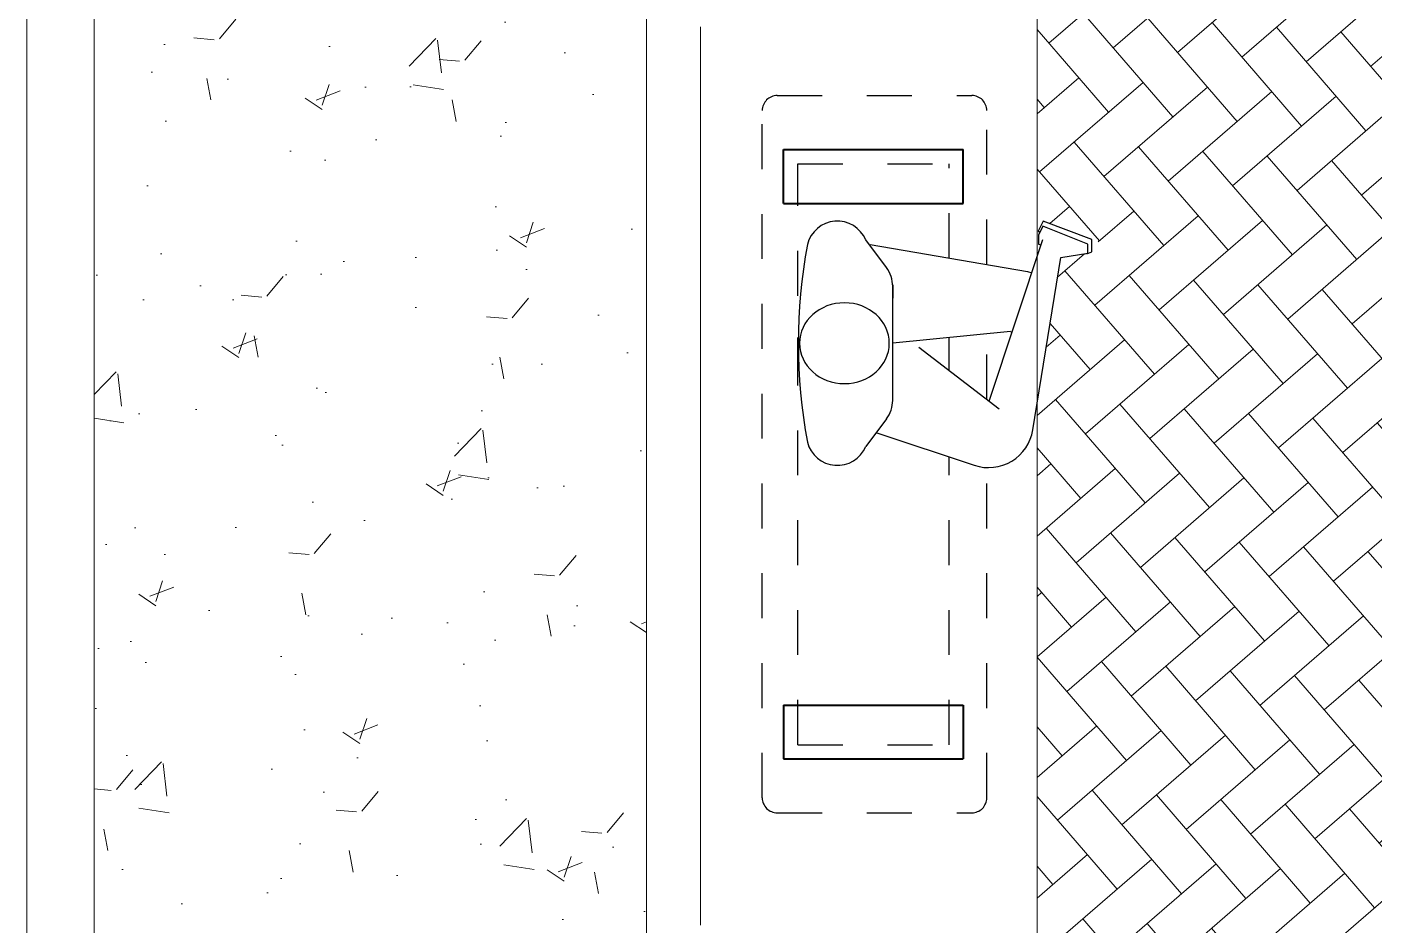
# Model space of a CAD drawing. Header units: metres. Extents: x 12093 to 20303, y 514 to 1412.
# Drawn here: x 19836.36 to 19839.36, y 800.739 to 802.739 of the extents above; entities that cross this region are included whole.
import ezdxf

# ---------------------------------------------------------------- set-up
doc = ezdxf.new("R2010")
doc.units = ezdxf.units.M
doc.linetypes.add('DASHED2', pattern=[9.525, 6.35, -3.175])
doc.layers.get('0').update_dxf_attribs({"lineweight": 13})
doc.layers.add('2', color=2, linetype='Continuous')
doc.layers.add('Proyecciones', color=52, linetype='DASHED2')
for name, color, linetype, lineweight in [('grass', 64, 'Continuous', 13), ('JARDINERA', 132, 'Continuous', 40), ('MANZANAS-ORIGINALES', 147, 'Continuous', 9), ('piso verma', 25, 'Continuous', 20), ('text.-piso', 35, 'Continuous', 5)]:
    doc.layers.add(name, color=color, linetype=linetype, lineweight=lineweight)

# ---------------------------------------------------------------- blocks, each defined once
blk = doc.blocks.new('ELLIPSE')
blk.add_circle((0.5, 0.5), 0.5)
blk = doc.blocks.new('ytytyu')
at = {"layer": '2'}
for p, q in [((19839.3505, 759.4545), (19839.3392, 759.4316)), ((19839.4592, 759.4135), (19839.3505, 759.4545)), ((19839.3392, 759.4316), (19839.3433, 759.4295)), ((19839.3501, 759.443), (19839.3401, 759.423)), ((19839.3401, 759.423), (19839.3401, 759.403)), ((19839.4501, 759.403), (19839.3501, 759.443)), ((19839.0015, 759.3509), (19838.9555, 759.4123)), ((19838.9655, 759.4023), (19839.3155, 759.3423)), ((19839.2301, 759.053), (19839.3501, 759.413)), ((19839.3401, 759.403), (19839.3461, 759.401)), ((19839.4479, 759.3814), (19839.4592, 759.3858)), ((19839.4501, 759.383), (19839.4501, 759.403)), ((19839.4592, 759.3858), (19839.4592, 759.4135)), ((19839.3276, 758.9894), (19839.3901, 759.373)), ((19839.3901, 759.373), (19839.4501, 759.383)), ((19839.4479, 759.3814), (19839.4477, 759.3826)), ((19839.3155, 759.3423), (19839.3254, 759.339)), ((19839.0155, 759.3123), (19839.0155, 759.2823)), ((19839.0155, 759.0823), (19839.0155, 759.3089)), ((19839.2781, 759.2085), (19839.0155, 759.1823)), ((19839.2781, 759.2085), (19839.2815, 759.2074)), ((19839.0739, 759.1734), (19839.2525, 759.0363)), ((19839.0155, 759.0523), (19839.0155, 759.0823)), ((19839.0015, 759.0136), (19838.9555, 758.9523)), ((19838.9801, 758.983), (19839.1973, 758.9106))]:
    blk.add_line(p, q, dxfattribs=at)
for centre, radius, start, end in [((19838.8922, 759.3856), 0.0687, 22.8337, 165.9638), ((19840.0255, 759.1823), 1.22, 169.6111, 190.3889), ((19838.9455, 759.3089), 0.07, 0, 36.8699), ((19838.9455, 759.0556), 0.07, 323.1301, 0), ((19839.2289, 759.0054), 0.1, 251.5651, 350.7539), ((19838.8922, 758.9789), 0.0687, 194.0362, 337.1663)]:
    blk.add_arc(centre, radius, start, end, dxfattribs=at)
at = {"layer": 'JARDINERA', "ltscale": 0.01}
for p, q in [((19838.7726, 759.6138), (19839.1726, 759.6138)), ((19838.7726, 759.4938), (19838.7726, 759.6138)), ((19839.1726, 759.4938), (19839.1726, 759.6138)), ((19838.7726, 759.4938), (19839.1726, 759.4938)), ((19838.7726, 758.3766), (19838.7726, 758.2566)), ((19838.7726, 758.3766), (19839.1726, 758.3766)), ((19839.1726, 758.3766), (19839.1726, 758.2566)), ((19838.7726, 758.2566), (19839.1726, 758.2566))]:
    blk.add_line(p, q, dxfattribs=at)
at = {"layer": 'Proyecciones', "ltscale": 0.006}
for p, q in [((19838.7583, 759.7338), (19839.1918, 759.7338)), ((19838.7251, 758.1699), (19838.7251, 759.7005)), ((19839.2251, 759.3578), (19839.2251, 759.7005)), ((19838.8043, 758.2882), (19838.8043, 759.5821)), ((19839.141, 759.3722), (19839.141, 759.5821)), ((19838.8043, 759.1219), (19838.8043, 759.1948)), ((19839.141, 759.1219), (19839.141, 759.1948)), ((19839.2251, 759.0574), (19839.2251, 759.2032)), ((19838.8043, 758.2882), (19838.8043, 758.9293)), ((19839.141, 758.2882), (19839.141, 758.9293)), ((19839.2251, 758.1699), (19839.2251, 758.9055)), ((19838.7583, 758.1366), (19839.1918, 758.1366))]:
    blk.add_line(p, q, dxfattribs=at)
at = {"layer": 'Proyecciones', "ltscale": 0.005}
for p, q in [((19838.8043, 759.5821), (19839.141, 759.5821)), ((19838.8043, 758.2882), (19839.141, 758.2882))]:
    blk.add_line(p, q, dxfattribs=at)
for centre, start, end in [((19838.7583, 759.7005), 90, 180), ((19839.1918, 759.7005), 0, 90), ((19838.7583, 758.1699), 180, 270), ((19839.1918, 758.1699), 270, 0), ((19838.7583, 758.1699), 264.6442, 270)]:
    blk.add_arc(centre, 0.0333, start, end, dxfattribs=at)
at = {"layer": '2', "xscale": 0.180000000000291, "yscale": -0.2000000000000455, "zscale": 0.180000000000291, "rotation": 90}
blk.add_blockref('ELLIPSE', (19838.808, 759.0923), dxfattribs=at)

msp = doc.modelspace()

# ---------------------------------------------------------------- hatches: boundary and pattern name
at = {"layer": 'grass'}
h = msp.add_hatch(dxfattribs=at)
h.set_pattern_fill('AR-CONC', color=256, scale=0.003, style=0)
h.set_pattern_definition([(50, (0, 0), (0.546554007, -0.047817257), [0.05715, -0.62865]), (355, (0, 0), (-0.105728478, 0.573169929), [0.04572, -0.50292]), (100.451, (0.04555, -0.004), (0.440827505, 0.525350063), [0.04857, -0.53427]), (46.1842, (0, 0.1524), (0.813237123, -0.126126984), [0.085725, -0.942975]), (96.6356, (0.0678, 0.1419), (0.712212703, 0.742276668), [0.072855, -0.801405]), (351.184, (0, 0.1524), (0.712213817, 0.742275354), [0.06858, -0.75438]), (21, (0.0762, 0.1143), (0.45484464, -0.306796556), [0.05715, -0.62865]), (326, (0.0762, 0.1143), (0.185406085, 0.552563898), [0.04572, -0.50292]), (71.4514, (0.1141, 0.08873), (0.640249472, 0.245768573), [0.04857, -0.53427]), (37.5, (0, 0), (0.0092658098, 0.2536651166), [0, -0.496824, 0, -0.51054, 0, -0.504825]), (7.5, (0, 0), (0.2004589875, 0.3005417245), [0, -0.291084, 0, -0.485394, 0, -0.192405]), (327.5, (-0.16993, 0), (0.4067717855, -0.017186232), [0, -0.1905, 0, -0.59436, 0, -0.78867]), (317.5, (-0.24613, 0), (0.444387544, 0.076279473), [0, -0.24765, 0, -0.394716, 0, -0.56007])])
h.paths.add_polyline_path([(19837.7397, 802.8312), (19838.3397, 802.992), (19838.3397, 804.454), (19836.5097, 804.5833), (19836.5097, 802.2333), (19837.7397, 802.077)])
h.paths.add_polyline_path([(19837.7397, 802.077), (19836.5097, 802.2333), (19836.5097, 800.335), (19838.3397, 800.2113), (19838.3397, 800.4863), (19837.7397, 800.6471)])
h.paths.add_polyline_path([(19836.5097, 797.9902), (19838.3397, 797.9259), (19838.3397, 800.2113), (19836.5097, 800.335)])
h.paths.add_polyline_path([(19840.3797, 797.8543), (19842.2097, 797.7901), (19842.2097, 799.9499), (19840.3797, 800.0735)])
h.paths.add_polyline_path([(19842.2097, 801.5091), (19840.9797, 801.6654), (19840.9797, 800.6471), (19840.3797, 800.4863), (19840.3797, 800.0735), (19842.2097, 799.9499)])
h.paths.add_polyline_path([(19840.9797, 801.6654), (19842.2097, 801.5091), (19842.2097, 804.1806), (19840.3797, 804.3099), (19840.3797, 802.992), (19840.9797, 802.8312)])
at = {"layer": 'text.-piso', "ltscale": 5}
h = msp.add_hatch(dxfattribs=at)
h.set_pattern_fill('AR-HBONE', color=256, scale=0.001, angle=85.8762252, style=0)
h.paths.add_polyline_path([(19838.6097, 802.312), (19838.7678, 802.2524), (19838.7203, 802.2338), (19838.7201, 802.235), (19838.6625, 802.2254), (19838.6202, 801.9652), (19840.1097, 801.7759), (19840.1097, 801.9007), (19840.0568, 802.2254), (19839.9992, 802.235), (19839.9968, 802.2206), (19839.9968, 802.2347), (19839.9515, 802.2524), (19840.1097, 802.312), (19840.1097, 804.3289), (19838.6097, 804.4349)])
h.paths.add_polyline_path([(19840.1097, 800.0918), (19840.1097, 801.7759), (19838.6202, 801.9652), (19838.6097, 801.9007), (19838.6097, 800.1931)])
h.paths.add_polyline_path([(19840.1097, 800.0918), (19838.6097, 800.1931), (19838.6097, 797.9164), (19840.1097, 797.8638)])
h.paths.add_polyline_path([(19840.1097, 795.641), (19840.1097, 795.7858), (19840.0568, 796.1106), (19839.9992, 796.1202), (19839.9968, 796.1058), (19839.9968, 796.1198), (19839.9515, 796.1375), (19840.1097, 796.1971), (19840.1097, 797.8638), (19838.6097, 797.9164), (19838.6097, 796.1971), (19838.7678, 796.1375), (19838.7203, 796.119), (19838.7201, 796.1202), (19838.6625, 796.1106), (19838.6097, 795.7858), (19838.6097, 795.7107)])
h.paths.add_polyline_path([(19838.6097, 793.3284), (19840.1097, 793.2576), (19840.1097, 795.641), (19838.6097, 795.7107)])
h.paths.add_polyline_path([(19840.1097, 793.2576), (19838.6097, 793.3284), (19838.6097, 791.0174), (19840.1097, 791.085)])

# ---------------------------------------------------------------- linework, layer by layer
at = {"layer": 'MANZANAS-ORIGINALES'}
for p, q in [((19836.3597, 755.2304), (19836.3597, 829.9033)), ((19838.6097, 756.0804), (19838.6097, 829.0533)), ((19836.5097, 756.3504), (19836.5097, 828.7833)), ((19837.7397, 800.6471), (19837.7397, 802.8312)), ((19837.8597, 800.7391), (19837.8597, 802.7391))]:
    msp.add_line(p, q, dxfattribs=at)

# ---------------------------------------------------------------- block references
at = {"layer": 'piso verma', "lineweight": 20}
msp.add_blockref('ytytyu', (-0.7275, 42.8525), dxfattribs=at)

doc.saveas('drawing.dxf')
